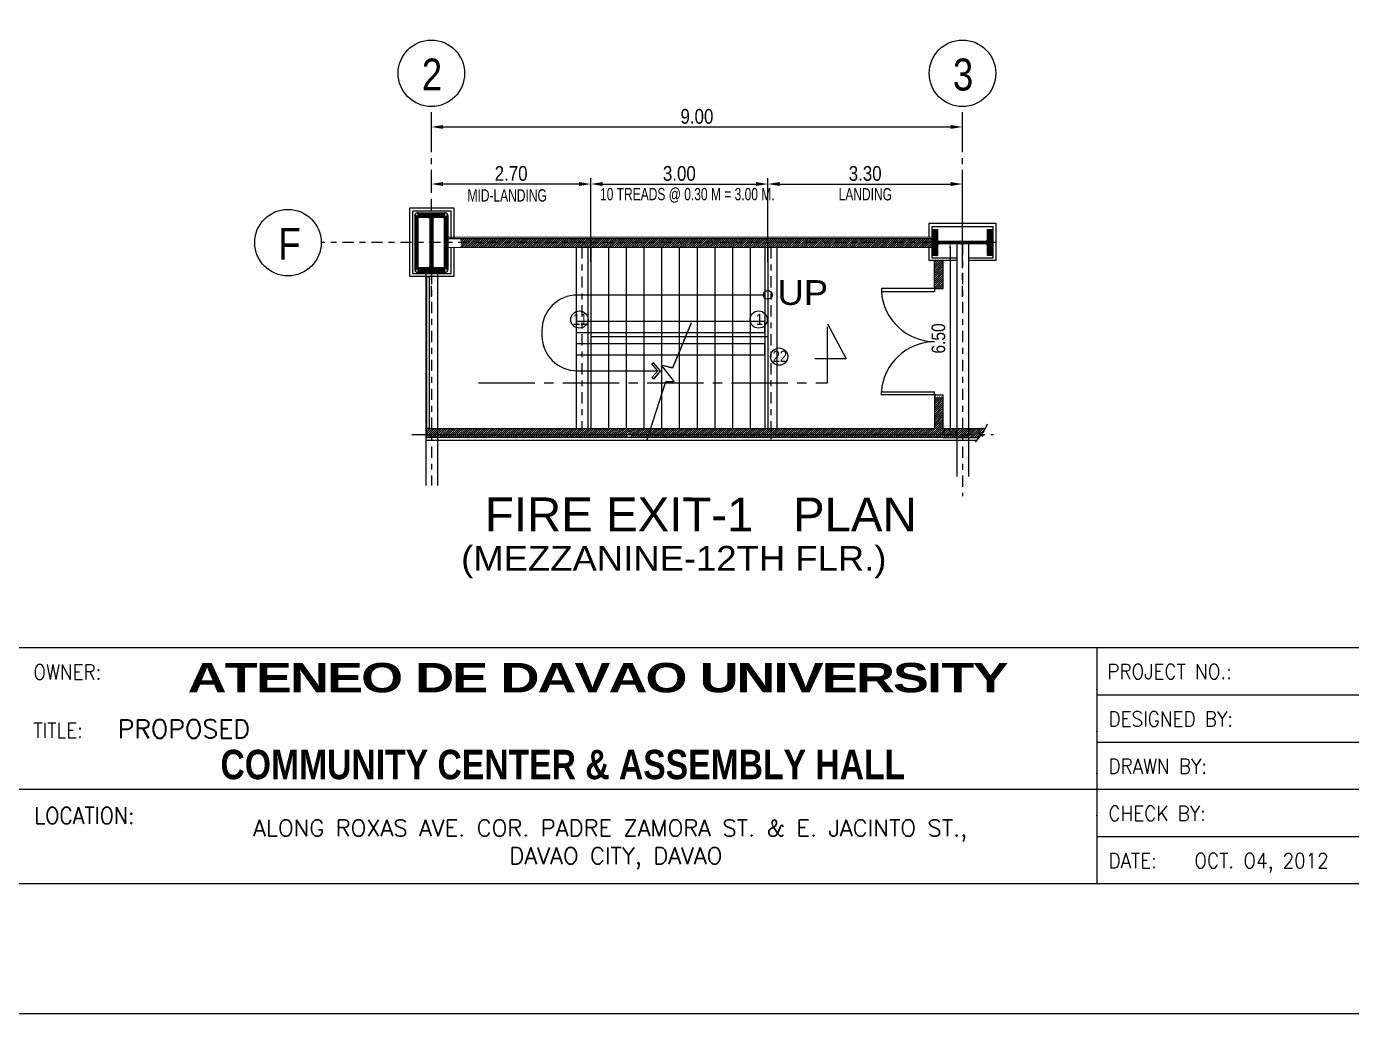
# Model space of a CAD drawing. Header units: millimetres. Extents: x 2148 to 2681, y 758 to 986.
# Drawn here: x 2517.92 to 2540.38, y 833.84 to 850.56 of the extents above; entities that cross this region are included whole.
import ezdxf

# ---------------------------------------------------------------- set-up
doc = ezdxf.new("R2010")
doc.units = ezdxf.units.MM
doc.linetypes.add('CENTER2', pattern=[28.575, 19.05, -3.175, 3.175, -3.175])
for name, color, linetype in [('4CO', 4, 'Continuous'), ('D', 1, 'Continuous'), ('DIM', 20, 'Continuous'), ('DR', 7, 'Continuous'), ('ELAYOUT', 4, 'Continuous'), ('HATCH', 8, 'Continuous'), ('p-boarder', 2, 'Continuous'), ('S-BEAM-IDEN', 2, 'Continuous'), ('S-COLS', 6, 'Continuous'), ('TEXT', 6, 'Continuous'), ('TITLE', 3, 'Continuous'), ('TLBLK', 7, 'Continuous'), ('wall', 4, 'Continuous'), ('WELD', 251, 'Continuous')]:
    doc.layers.add(name, color=color, linetype=linetype)
doc.styles.add('100', font='SIMPLEX.shx', dxfattribs={"height": 0.25})
doc.styles.add('ARIALNW', font='ARIALN.TTF')
doc.styles.add('MMTX$0$ESMX$0$X-OPTA1D', font='x-opta1d')
doc.styles.add('ROMANT', font='romant__.ttf')
doc.styles.add('SMOOTHER', font='simplex_.ttf')
doc.styles.get("Standard").update_dxf_attribs({"font": 'arial.ttf'})
doc.styles.add('SWISS', font='swissl.ttf')
doc.dimstyles.new('DIM 100', dxfattribs={"dimtxt": 0.2, "dimasz": 0.2, "dimexe": 0.1, "dimexo": 0, "dimgap": 0.05, "dimtad": 1, "dimzin": 0, "dimdsep": 46, "dimtxsty": 'ARIALNW', "dimcen": 0.09, "dimclrd": 6, "dimclre": 6, "dimclrt": 13, "dimadec": 0, "dimazin": 0, "dimtfac": 1, "dimtofl": 0, "dimtmove": 2, "dimatfit": 3, "dimfxl": 1, "dimtolj": 1, "dimtzin": 0, "dimarcsym": 0})
doc.dimstyles.get("Standard").update_dxf_attribs({"dimtxt": 0.18, "dimasz": 0.18, "dimexe": 0.18, "dimexo": 0.0625, "dimgap": 0.09, "dimtad": 0, "dimtih": 1, "dimtoh": 1, "dimdec": 4, "dimzin": 0, "dimdsep": 46, "dimtxsty": 'Standard', "dimcen": 0.09, "dimadec": 0, "dimazin": 0, "dimtfac": 1, "dimtdec": 4, "dimtofl": 0, "dimtmove": 0, "dimatfit": 3, "dimfxl": 1, "dimtolj": 1, "dimtzin": 0, "dimarcsym": 0})
pattern_1 = [(225, (160627.578927, 5273.083122), (0.0176776695297, -0.0176776695297), [])]
pattern_2 = [(45, (81356.131613, 3207.805642), (-0.0044194173824, 0.0044194173824), [])]
pattern_3 = [(225, (81389.634135, 3284.658432), (0.01767766953, -0.01767766953), [])]
pattern_4 = [(225, (160627.578927, 5273.047122), (0.0176776695297, -0.0176776695297), [])]
pattern_5 = [(225, (160627.560346, 5273.047122), (0.0176776695297, -0.0176776695297), [])]

# ---------------------------------------------------------------- blocks, each defined once
blk = doc.blocks.new('*D2761')
at = {"color": 6, "lineweight": -2, "ltscale": 0.05, "transparency": 16777216}
for p, q in [((2524.783, 847.763), (2524.783, 847.993)), ((2527.486, 847.137), (2527.486, 847.993)), ((2527.286, 847.893), (2524.983, 847.893))]:
    blk.add_line(p, q, dxfattribs=at)
at = {"color": 6, "ltscale": 0.05, "transparency": 16777216}
for points in [[(2524.983, 847.927), (2524.983, 847.86), (2524.783, 847.893)], [(2527.286, 847.927), (2527.286, 847.86), (2527.486, 847.893)]]:
    blk.add_solid(points, dxfattribs=at)
at = {"layer": 'Defpoints', "color": 0, "ltscale": 0.05, "transparency": 16777216}
for p in [(2524.783, 847.893), (2524.783, 847.763, 0), (2527.486, 847.137)]:
    blk.add_point(p, dxfattribs=at)
at = {"color": 13, "ltscale": 0.05, "transparency": 16777216, "insert": (2526.135, 848.071), "char_height": 0.25, "attachment_point": 5, "style": 'ARIALNW'}
blk.add_mtext('\\A1;2.70', dxfattribs=at)
blk = doc.blocks.new('*D2762')
at = {"color": 6, "lineweight": -2, "ltscale": 0.05, "transparency": 16777216}
for p, q in [((2527.486, 846.574), (2527.486, 847.993)), ((2530.485, 846.574), (2530.485, 847.993)), ((2527.686, 847.893), (2530.285, 847.893))]:
    blk.add_line(p, q, dxfattribs=at)
at = {"color": 6, "ltscale": 0.05, "transparency": 16777216}
for points in [[(2527.686, 847.927), (2527.686, 847.86), (2527.486, 847.893)], [(2530.285, 847.927), (2530.285, 847.86), (2530.485, 847.893)]]:
    blk.add_solid(points, dxfattribs=at)
at = {"layer": 'Defpoints', "color": 0, "ltscale": 0.05, "transparency": 16777216}
for p in [(2530.485, 847.893), (2527.486, 846.574), (2530.485, 846.574, 0)]:
    blk.add_point(p, dxfattribs=at)
at = {"color": 13, "ltscale": 0.05, "transparency": 16777216, "insert": (2528.986, 848.071), "char_height": 0.25, "attachment_point": 5, "style": 'ARIALNW'}
blk.add_mtext('\\A1;3.00', dxfattribs=at)
blk = doc.blocks.new('*D2763')
at = {"color": 6, "lineweight": -2, "ltscale": 0.05, "transparency": 16777216}
for p, q in [((2530.485, 846.574), (2530.485, 847.993)), ((2533.784, 846.654), (2533.784, 847.993)), ((2530.685, 847.893), (2533.584, 847.893))]:
    blk.add_line(p, q, dxfattribs=at)
at = {"color": 6, "ltscale": 0.05, "transparency": 16777216}
for points in [[(2530.685, 847.927), (2530.685, 847.86), (2530.485, 847.893)], [(2533.584, 847.927), (2533.584, 847.86), (2533.784, 847.893)]]:
    blk.add_solid(points, dxfattribs=at)
at = {"layer": 'Defpoints', "color": 0, "ltscale": 0.05, "transparency": 16777216}
for p in [(2533.784, 847.893), (2530.485, 846.574), (2533.784, 846.654, 0)]:
    blk.add_point(p, dxfattribs=at)
at = {"color": 13, "ltscale": 0.05, "transparency": 16777216, "insert": (2532.135, 848.071), "char_height": 0.25, "attachment_point": 5, "style": 'ARIALNW'}
blk.add_mtext('\\A1;3.30', dxfattribs=at)
blk = doc.blocks.new('*D2764')
at = {"color": 6, "linetype": 'Continuous', "lineweight": -2, "ltscale": 0.05, "transparency": 16777216}
for p, q in [((2534.296, 846.901), (2533.474, 846.901)), ((2533.574, 846.801), (2533.574, 843.751)), ((2524.567, 843.651), (2533.674, 843.651))]:
    blk.add_line(p, q, dxfattribs=at)
at = {"color": 6, "ltscale": 0.05, "transparency": 16777216}
for points in [[(2533.558, 846.801), (2533.591, 846.801), (2533.574, 846.901)], [(2533.558, 843.751), (2533.591, 843.751), (2533.574, 843.651)]]:
    blk.add_solid(points, dxfattribs=at)
at = {"layer": 'Defpoints', "color": 0, "ltscale": 0.05, "transparency": 16777216}
for p in [(2534.296, 846.901, 0), (2524.567, 843.651, 0), (2533.574, 843.651)]:
    blk.add_point(p, dxfattribs=at)
at = {"color": 13, "ltscale": 0.05, "transparency": 16777216, "insert": (2533.377, 845.276), "char_height": 0.23, "attachment_point": 5, "rotation": 90, "style": 'ARIALNW'}
blk.add_mtext('\\A1;6.50', dxfattribs=at)
blk = doc.blocks.new('*D2765')
at = {"color": 6, "lineweight": -2, "ltscale": 0.05, "transparency": 16777216}
for p, q in [((2524.783, 848.537), (2524.783, 848.96)), ((2524.983, 848.86), (2533.584, 848.86)), ((2533.784, 848.537), (2533.784, 848.96))]:
    blk.add_line(p, q, dxfattribs=at)
at = {"color": 6, "ltscale": 0.05, "transparency": 16777216}
for points in [[(2524.983, 848.893), (2524.983, 848.827), (2524.783, 848.86)], [(2533.584, 848.893), (2533.584, 848.827), (2533.784, 848.86)]]:
    blk.add_solid(points, dxfattribs=at)
at = {"layer": 'Defpoints', "color": 0, "ltscale": 0.05, "transparency": 16777216}
for p in [(2533.784, 848.86), (2524.783, 848.537, 0), (2533.784, 848.537, 0)]:
    blk.add_point(p, dxfattribs=at)
at = {"color": 13, "ltscale": 0.05, "transparency": 16777216, "insert": (2529.284, 849.038), "char_height": 0.25, "attachment_point": 5, "style": 'ARIALNW'}
blk.add_mtext('\\A1;9.00', dxfattribs=at)
blk = doc.blocks.new('A$C1DB67A09')
at = {"layer": 'Defpoints', "ltscale": 0.5, "elevation": 0}
blk.add_lwpolyline([(7.292, -83.48), (108.892, -83.48), (108.892, -7.28), (7.292, -7.28)], close=True, dxfattribs=at)
at = {"layer": 'p-boarder', "ltscale": 0.5}
for p, q in [((65.105, -77.28, 0), (65.105, -81.28, 0)), ((65.105, -78.08, 0), (106.692, -78.08, 0)), ((65.105, -78.88, 0), (74.014, -78.88, 0)), ((26.637, -79.68, 0), (74.014, -79.68, 0)), ((65.105, -80.48, 0), (74.014, -80.48, 0))]:
    blk.add_line(p, q, dxfattribs=at)
at = {"layer": 'wall', "color": 16, "linetype": 'ByBlock', "ltscale": 1.5}
blk.add_line((9.492, -77.28, 0), (106.692, -77.28, 0), dxfattribs=at)
at = {"layer": 'wall', "color": 16, "linetype": 'ByBlock', "ltscale": 1.5, "elevation": 0}
blk.add_lwpolyline([(9.492, -81.28), (106.692, -81.28), (106.692, -9.48), (9.492, -9.48)], close=True, dxfattribs=at)
at = {"layer": 'wall', "linetype": 'ByBlock'}
for p in [(65.105, -77.992, 0), (65.105, -78.704, 0), (65.105, -79.416, 0), (65.105, -80.128, 0)]:
    blk.add_point(p, dxfattribs=at)
at = {"layer": '4CO', "attachment_point": 5}
for s, insert, char_height, width, style in [('{\\fTechnicBold|b0|i0|c2|p2;\\W1.6;\\T0.95;ATENEO DE DAVAO UNIVERSITY}', (56.636, -77.793, 0), 0.4983, 18.33246, 'ROMANT'), ('PROPOSED', (49.629, -78.659, 0), 0.3132, 6.07023, '100'), ('{\\fTechnicBold|b0|i0|c2|p2;\\H0.91x;COMMUNITY CENTER & ASSEMBLY HALL}', (56.053, -79.265, 0), 0.54757, 16.04759, 'ROMANT')]:
    blk.add_mtext(s, dxfattribs=dict(at, insert=insert, char_height=char_height, width=width, style=style))
at = {"layer": 'TITLE', "style": 'SMOOTHER', "width": 0.9}
for s, height, p in [('OWNER:', 0.2534, (47.08, -77.821, 0)), ('OWNER:', 0.2534, (47.08, -77.821, 0)), ('PROJECT NO.:', 0.25344, (65.281, -77.813, 0)), ('DESIGNED BY:', 0.25344, (65.3, -78.617, 0)), ('TITLE:', 0.2534, (47.08, -78.811, 0)), ('TITLE:', 0.2534, (47.08, -78.811, 0)), ('DRAWN BY:', 0.2534, (65.3, -79.417, 0)), ('LOCATION: ', 0.2816, (47.098, -80.268, 0)), ('CHECK BY:', 0.2534, (65.3, -80.217, 0)), ('DATE:', 0.2534, (65.3, -81.017, 0)), ('OCT. O4, 2012', 0.25344, (66.755, -81.017, 0))]:
    blk.add_text(s, height=height, dxfattribs=at).set_placement(p)
at = {"layer": 'TITLE', "insert": (56.953, -80.615, 0), "char_height": 0.2816, "width": 14.50348, "attachment_point": 5, "style": 'SMOOTHER'}
blk.add_mtext('ALONG ROXAS AVE. COR. PADRE ZAMORA ST. & E. JACINTO ST.,  DAVAO CITY, DAVAO', dxfattribs=at)

msp = doc.modelspace()

# ---------------------------------------------------------------- hatches: boundary and pattern name
at = {"ltscale": 0.05}
h = msp.add_hatch(dxfattribs=at)
h.set_pattern_fill('ANSI31', color=8, scale=0.05, style=0)
h.set_pattern_definition(pattern_2)
h.paths.add_polyline_path([(2524.5624695, 847.3244881), (2524.5024695, 847.3655091), (2524.5024695, 846.9005621), (2524.5624695, 846.9005621)])
h = msp.add_hatch(dxfattribs=at)
h.set_pattern_fill('ANSI31', color=8, scale=0.05, style=0)
h.set_pattern_definition(pattern_2)
h.paths.add_polyline_path([(2524.5624695, 847.4065301), (2524.5624695, 847.3244881), (2524.7316335, 847.3244881, -0.4142135624), (2524.7607165, 847.2954051), (2524.7607165, 846.9005621), (2524.7834495, 846.9005621), (2524.7834495, 847.4065301)])
h = msp.add_hatch(dxfattribs=at)
h.set_pattern_fill('ANSI31', color=8, scale=0.05, style=0)
h.set_pattern_definition(pattern_2)
h.paths.add_polyline_path([(2525.0044295, 847.3244881), (2525.0044295, 847.4065301), (2524.7834495, 847.4065301), (2524.7834495, 846.9005621), (2524.8061825, 846.9005621), (2524.8061825, 847.2954051, -0.4142135624), (2524.8352655, 847.3244881)])
h = msp.add_hatch(dxfattribs=at)
h.set_pattern_fill('ANSI31', color=8, scale=0.05, style=0)
h.set_pattern_definition(pattern_2)
h.paths.add_polyline_path([(2525.0044295, 846.9005621), (2525.0644295, 846.9005621), (2525.0644295, 847.3655091), (2525.0044295, 847.3244881)])
h = msp.add_hatch(dxfattribs=at)
h.set_pattern_fill('ANSI31', color=8, scale=0.05, style=0)
h.set_pattern_definition(pattern_2)
h.paths.add_polyline_path([(2533.3595235, 846.9523781), (2533.3595235, 847.1215421), (2533.2774815, 847.1215421), (2533.2774815, 846.6795821), (2533.3595235, 846.6795821), (2533.3595235, 846.8487461, -0.4142135624), (2533.3886065, 846.8778291), (2533.7840774, 846.8778291), (2533.7840774, 846.9232951), (2533.3886065, 846.9232951, -0.4142135624)])
h = msp.add_hatch(dxfattribs=at)
h.set_pattern_fill('ANSI31', color=8, scale=0.05, style=0)
h.set_pattern_definition(pattern_2)
h.paths.add_polyline_path([(2534.2894175, 847.1215421), (2534.2073755, 847.1215421), (2534.2073755, 846.9523781, -0.4142135624), (2534.1782925, 846.9232951), (2533.7840774, 846.9232951), (2533.7840774, 846.8778291), (2534.1782925, 846.8778291, -0.4142135624), (2534.2073755, 846.8487461), (2534.2073755, 846.6795821), (2534.2894175, 846.6795821), (2534.2894175, 846.9005621)])
h = msp.add_hatch(dxfattribs=at)
h.set_pattern_fill('ANSI31', color=8, scale=0.05, style=0)
h.set_pattern_definition(pattern_2)
h.paths.add_polyline_path([(2524.5024695, 846.4356151), (2524.5624695, 846.4766361), (2524.5624695, 846.9005621), (2524.5024695, 846.9005621)])
h = msp.add_hatch(dxfattribs=at)
h.set_pattern_fill('ANSI31', color=8, scale=0.05, style=0)
h.set_pattern_definition(pattern_2)
h.paths.add_polyline_path([(2524.7316335, 846.4766361), (2524.5624695, 846.4766361), (2524.5624695, 846.3945941), (2524.7834495, 846.3945941), (2524.7834495, 846.9005621), (2524.7607165, 846.9005621), (2524.7607165, 846.5057191, -0.4142135624)])
h = msp.add_hatch(dxfattribs=at)
h.set_pattern_fill('ANSI31', color=8, scale=0.05, style=0)
h.set_pattern_definition(pattern_2)
h.paths.add_polyline_path([(2524.8352655, 846.4766361, -0.4142135624), (2524.8061825, 846.5057191), (2524.8061825, 846.9005621), (2524.7834495, 846.9005621), (2524.7834495, 846.3945941), (2525.0044295, 846.3945941), (2525.0044295, 846.4766361)])
h = msp.add_hatch(dxfattribs=at)
h.set_pattern_fill('ANSI31', color=8, scale=0.05, style=0)
h.set_pattern_definition(pattern_2)
h.paths.add_polyline_path([(2525.0644295, 846.9005621), (2525.0044295, 846.9005621), (2525.0044295, 846.4766361), (2525.0644295, 846.4356151)])
at = {"layer": 'HATCH', "ltscale": 0.05}
h = msp.add_hatch(dxfattribs=at)
h.set_pattern_fill('ANSI31', color=256, scale=0.2, angle=180, style=0)
h.set_pattern_definition(pattern_1)
h.paths.add_polyline_path([(2533.2774815, 846.9005621), (2533.2774815, 846.9707359), (2525.280143, 846.9683432), (2525.280143, 846.9005621)])
h = msp.add_hatch(dxfattribs=at)
h.set_pattern_fill('ANSI31', color=256, scale=0.2, angle=180, style=0)
h.set_pattern_definition(pattern_1)
h.paths.add_polyline_path([(2533.2774815, 846.8207609), (2533.2774815, 846.9005621), (2525.280143, 846.9005621), (2525.280143, 846.8183629)])
h = msp.add_hatch(dxfattribs=at)
h.set_pattern_fill('ANSI31', color=256, scale=0.2, angle=180, style=0)
h.set_pattern_definition([(225, (81356.131613, 3207.805642), (0.01767766953, -0.01767766953), [])])
h.paths.add_polyline_path([(2533.30915, 846.1219158), (2533.45915, 846.121896), (2533.45915, 846.6015413), (2533.30915, 846.6015413)])
h = msp.add_hatch(dxfattribs=at)
h.set_pattern_fill('ANSI31', color=256, scale=0.2, angle=180, style=0)
h.set_pattern_definition(pattern_3)
h.paths.add_polyline_path([(2533.4592409, 844.2885712), (2533.30915, 844.2885514), (2533.30915, 843.7533493), (2533.4591703, 843.7533493)])
h = msp.add_hatch(dxfattribs=at)
h.set_pattern_fill('ANSI31', color=256, scale=0.2, angle=180, style=0)
h.set_pattern_definition(pattern_5)
h.paths.add_polyline_path([(2524.7834495, 843.7507664), (2524.7456332, 843.7507664), (2524.7456332, 843.7499022), (2524.6878942, 843.7499022), (2524.6878942, 843.6007933), (2524.7834495, 843.6007933)])
h = msp.add_hatch(dxfattribs=at)
h.set_pattern_fill('ANSI31', color=256, scale=0.2, angle=180, style=0)
h.set_pattern_definition(pattern_5)
h.paths.add_polyline_path([(2524.7834495, 843.6007933), (2524.8878942, 843.6007933), (2524.8878942, 843.7507664), (2524.7834495, 843.7507664)])
h = msp.add_hatch(dxfattribs=at)
h.set_pattern_fill('ANSI31', color=256, scale=0.2, angle=180, style=0)
h.set_pattern_definition(pattern_4)
h.paths.add_polyline_path([(2528.1552846, 843.7507664), (2524.9064748, 843.7507664), (2524.9064748, 843.6507664), (2528.1223598, 843.6507664)])
h = msp.add_hatch(dxfattribs=at)
h.set_pattern_fill('ANSI31', color=256, scale=0.2, angle=180, style=0)
h.set_pattern_definition(pattern_4)
h.paths.add_polyline_path([(2528.1223598, 843.6507664), (2524.9064748, 843.6507664), (2524.9064748, 843.6007933), (2528.1059062, 843.6007933)])
h = msp.add_hatch(dxfattribs=at)
h.set_pattern_fill('ANSI31', color=256, scale=0.2, angle=180, style=0)
h.set_pattern_definition(pattern_3)
h.paths.add_polyline_path([(2533.4775226, 843.7507664), (2528.1550563, 843.7507664), (2528.1221315, 843.6507664), (2533.4775094, 843.6507664)])
h = msp.add_hatch(dxfattribs=at)
h.set_pattern_fill('ANSI31', color=256, scale=0.2, angle=180, style=0)
h.set_pattern_definition(pattern_3)
h.paths.add_polyline_path([(2533.4775028, 843.6007933), (2533.7068744, 843.6007933), (2533.7068744, 843.6507664), (2528.17471, 843.6507664), (2528.1582564, 843.6007933)])
h = msp.add_hatch(dxfattribs=at)
h.set_pattern_fill('ANSI31', color=256, scale=0.2, angle=180, style=0)
h.set_pattern_definition(pattern_3)
h.paths.add_polyline_path([(2533.6885221, 843.7507664), (2533.4591703, 843.7507664), (2533.4591571, 843.6507664), (2533.6885221, 843.6507664)])
h = msp.add_hatch(dxfattribs=at)
h.set_pattern_fill('ANSI31', color=256, scale=0.2, angle=180, style=0)
h.set_pattern_definition(pattern_3)
h.paths.add_polyline_path([(2533.7840774, 843.7507664), (2533.6885221, 843.7507664), (2533.6885221, 843.6007933), (2533.7840774, 843.6007933)])
h.paths.add_polyline_path([(2533.7840774, 843.6007933), (2533.8885221, 843.6007933), (2533.8885221, 843.7507664), (2533.7840774, 843.7507664)])
h = msp.add_hatch(dxfattribs=at)
h.set_pattern_fill('ANSI31', color=256, scale=0.2, angle=180, style=0)
h.set_pattern_definition(pattern_3)
h.paths.add_polyline_path([(2534.0561729, 843.6721516), (2534.1283928, 843.6721516), (2534.1672066, 843.7507664), (2533.8885221, 843.7507664), (2533.8885221, 843.6007933), (2534.0628108, 843.6007933), (2534.0825812, 843.627125), (2534.1334291, 843.6212035)])
at = {"layer": 'WELD'}
h = msp.add_hatch(color=256, dxfattribs=at)
h.paths.add_polyline_path([(2524.5624695, 847.4065301, 0.3571620089), (2524.5024695, 847.3655091), (2524.5624695, 847.3244881)])
h.paths.add_polyline_path([(2525.0044295, 847.4065301), (2525.0044295, 847.3244881), (2525.0644295, 847.3655091, 0.3571620089)])
h.paths.add_polyline_path([(2525.0044295, 846.4766361), (2525.0044295, 846.3945941, 0.3571620089), (2525.0644295, 846.4356151)])
h.paths.add_polyline_path([(2524.5624695, 846.4766361), (2524.5024695, 846.4356151, 0.3571620089), (2524.5624695, 846.3945941)])

# ---------------------------------------------------------------- linework, layer by layer
at = {"ltscale": 0.05}
msp.add_line((2533.6885221, 843.5507664, 0), (2534.0252497, 843.5507664, 0), dxfattribs=at)
at = {"ltscale": 0.05, "elevation": 0}
msp.add_lwpolyline([(2524.7066126, 846.3236068), (2524.7456332, 846.3236068), (2524.7456332, 843.7499022), (2524.7066126, 843.7499022)], close=True, dxfattribs=at)
at = {"color": 8, "ltscale": 0.05, "elevation": 0}
for points in [[(2530.4359475, 845.5632252), (2527.2346778, 845.5632252), (2527.2346778, 845.3790217), (2530.4359475, 845.3790217)], [(2530.4359475, 845.1832252), (2527.2346778, 845.1832252), (2527.2346778, 844.9990217), (2530.4359475, 844.9990217)]]:
    msp.add_lwpolyline(points, close=True, dxfattribs=at)
for centre in [(2524.7834495, 849.7692759), (2533.7840774, 849.7692759), (2522.3526101, 846.9005621, 0)]:
    msp.add_circle(centre, 0.5634965)
at = {"ltscale": 0.05}
for centre in [(2527.2926482, 845.5969746, -0.0000001), (2530.3301047, 845.5969746, -0.0000001), (2530.6777413, 844.9688831, -0.0000001)]:
    msp.add_circle(centre, 0.1459092, dxfattribs=at)
at = {"layer": '4CO', "linetype": 'CENTER2', "ltscale": 0.05, "elevation": 0}
msp.add_lwpolyline([(2525.5840368, 844.5230922), (2531.4960287, 844.5230922), (2531.4960287, 845.5253509), (2531.8140517, 844.9305044), (2531.2839956, 844.9305044)], dxfattribs=at)
at = {"layer": 'D', "ltscale": 0.5}
msp.add_line((2524.6878942, 843.7507664, 0), (2524.6878942, 843.6007933, 0), dxfattribs=at)
at = {"layer": 'Defpoints', "ltscale": 0.5, "elevation": 0}
msp.add_lwpolyline([(2478.2500187, 833.8388045), (2579.8500187, 833.8388045), (2579.8500187, 910.0388045), (2478.2500187, 910.0388045)], close=True, dxfattribs=at)
at = {"layer": 'DR', "ltscale": 10}
for p, q in [((2527.485973, 846.8189339, 0), (2527.485973, 843.7475166, 0)), ((2527.7854138, 846.8190109, -0.0000001), (2527.7854138, 843.7475166, -0.0000001)), ((2528.0854138, 846.8191009, -0.0000001), (2528.0854138, 843.7475166, -0.0000001)), ((2528.3854138, 846.8191908, -0.0000001), (2528.3854138, 843.7475166, -0.0000001)), ((2528.6854138, 846.8192808, -0.0000001), (2528.6854138, 843.7475166, -0.0000001)), ((2528.9854138, 846.8193708, -0.0000001), (2528.9854138, 843.7475166, -0.0000001)), ((2529.2854138, 846.8194607, -0.0000001), (2529.2854138, 843.7475166, -0.0000001)), ((2529.5854138, 846.8195507, -0.0000001), (2529.5854138, 843.7475166, -0.0000001)), ((2529.8854138, 846.8196406, -0.0000001), (2529.8854138, 843.7475166, -0.0000001)), ((2530.1854138, 846.8197306, -0.0000001), (2530.1854138, 843.7475166, -0.0000001)), ((2530.4854138, 846.8198205, -0.0000001), (2530.4854138, 843.7475166, -0.0000001)), ((2533.3091434, 846.1219158, 0), (2532.4091434, 846.1219158, 0)), ((2532.4091434, 846.1219158, 0), (2532.4091434, 846.0719158, 0)), ((2533.3091434, 846.1219158, 0), (2532.4091434, 846.1219158, 0)), ((2532.4091434, 846.1219158, 0), (2532.4091434, 846.0719158, 0)), ((2533.328394, 846.1219132, 0), (2532.428394, 846.1219132, 0)), ((2533.328394, 846.1219132, 0), (2532.428394, 846.1219132, 0)), ((2532.4091434, 846.0719158, 0), (2533.3091434, 846.0719158, 0)), ((2532.4091434, 846.0719158, 0), (2533.3091434, 846.0719158, 0)), ((2530.4854138, 845.3033385, 0), (2527.485973, 845.3033385, 0)), ((2532.4091434, 844.3219685, 0), (2532.4091434, 844.3719685, 0)), ((2532.4091434, 844.3719685, 0), (2533.3091434, 844.3719685, 0)), ((2532.4091434, 844.3219685, 0), (2532.4091434, 844.3719685, 0)), ((2532.4091434, 844.3719685, 0), (2533.3091434, 844.3719685, 0)), ((2533.3091434, 844.3219685, 0), (2532.4091434, 844.3219685, 0)), ((2533.3091434, 844.3219685, 0), (2532.4091434, 844.3219685, 0)), ((2533.328394, 844.3219711, 0), (2532.428394, 844.3219711, 0)), ((2533.328394, 844.3219711, 0), (2532.428394, 844.3219711, 0)), ((2533.3091434, 844.3219685, 0), (2533.3091434, 844.3719685, 0))]:
    msp.add_line(p, q, dxfattribs=at)
at = {"layer": 'ELAYOUT', "linetype": 'ByBlock', "ltscale": 0.5}
for p, q in [((2525.0702304, 846.9683028, 0), (2533.2774815, 846.9707415, 0)), ((2525.0702304, 846.8183223, 0), (2533.2774815, 846.8207665, 0)), ((2533.30915, 846.121896, 0), (2533.30915, 846.6015413, 0)), ((2533.45915, 846.1219158, 0), (2533.45915, 846.6015413, 0)), ((2533.3091434, 846.1219158, 0), (2533.3091434, 846.0719158, 0)), ((2533.30915, 846.1219158, 0), (2533.4591434, 846.121896, 0)), ((2533.30915, 844.3219685, 0), (2533.4591434, 844.3219883, 0)), ((2533.30915, 844.3219883, 0), (2533.30915, 843.7507664, 0)), ((2533.4591703, 843.7507664, 0), (2533.4592409, 844.3219685, 0)), ((2524.6878942, 843.7507664, 0), (2533.30915, 843.7507664, 0)), ((2530.7328353, 843.7507664, 0), (2533.30915, 843.7507664, 0)), ((2533.4591703, 843.7507664, 0), (2533.6885221, 843.7507664, 0)), ((2533.6885221, 843.7507664, 0), (2534.1672066, 843.7507664, 0)), ((2533.8885221, 843.6007933, 0), (2524.6878942, 843.6007933, 0)), ((2533.4591505, 843.6007933, 0), (2533.6885221, 843.6007933, 0)), ((2533.6885221, 843.6007933, 0), (2534.0628108, 843.6007933, 0))]:
    msp.add_line(p, q, dxfattribs=at)
at = {"layer": 'HATCH', "linetype": 'CENTER2', "ltscale": 0.01}
for p, q in [((2524.7834495, 845.9794797), (2524.7834495, 849.2057794)), ((2533.7840774, 845.9794797), (2533.7840774, 849.2057794)), ((2533.2774815, 846.9005621, 0), (2522.9161066, 846.9005621, 0)), ((2524.7834495, 846.8780203), (2524.7834495, 842.7842276)), ((2527.3352261, 846.8189847), (2527.3352261, 843.7507664)), ((2530.5364959, 846.8199446), (2530.5364959, 843.5713511)), ((2533.7840774, 846.8771506), (2533.7840774, 842.6056979)), ((2534.3496895, 846.9005621, 0), (2534.2894175, 846.9005621, 0)), ((2524.4527158, 843.6507664, 0), (2534.310612, 843.6507664, 0))]:
    msp.add_line(p, q, dxfattribs=at)
at = {"layer": 'HATCH', "linetype": 'ByBlock', "ltscale": 0.5}
for p, q in [((2529.1844803, 845.5413354, -0.0000001), (2528.8704276, 844.7784087, -0.0000001)), ((2529.1844803, 845.5380856, -0.0000001), (2528.8704276, 844.7751589, -0.0000001)), ((2528.8704276, 844.7784087, -0.0000001), (2528.6804137, 844.8243733, -0.0000001)), ((2528.6804137, 844.8243733, -0.0000001), (2528.8973188, 844.5440526, -0.0000001)), ((2528.8704276, 844.7751589, -0.0000001), (2528.6804137, 844.8211235, -0.0000001)), ((2528.6804137, 844.8211235, -0.0000001), (2528.8973188, 844.5408027, -0.0000001)), ((2528.7486174, 844.5440526, -0.0000001), (2528.4302291, 843.541036, -0.0000001)), ((2528.8973188, 844.5408027, -0.0000001), (2528.7486174, 844.5440526, -0.0000001))]:
    msp.add_line(p, q, dxfattribs=at)
at = {"layer": 'HATCH', "color": 4, "linetype": 'ByBlock', "ltscale": 0.5, "elevation": 0}
for points in [[(2525.1703928, 846.9683429), (2525.1703928, 847.4857631), (2524.4152396, 847.4857631), (2524.4152396, 846.3311358), (2525.1703928, 846.3311358), (2525.1703928, 846.8183626)], [(2525.1703928, 846.9683429), (2525.1703928, 847.4857631), (2524.4152396, 847.4857631), (2524.4152396, 846.3311358), (2525.1703928, 846.3311358), (2525.1703928, 846.8183626)], [(2525.1203928, 846.9683281), (2525.1203928, 847.4325132), (2524.4652396, 847.4325132), (2524.4652396, 846.3778859), (2525.1203928, 846.3778859)], [(2533.8885221, 846.6015413), (2534.3571099, 846.6015413), (2534.3571099, 847.2238036), (2533.2148743, 847.2238036), (2533.2148743, 846.9957489)], [(2533.8885221, 846.6015413), (2534.3571099, 846.6015413), (2534.3571099, 847.2238036), (2533.2148743, 847.2238036), (2533.2148743, 846.9957489)], [(2534.3071099, 846.6450416), (2534.3071099, 847.167304), (2533.2648743, 847.167304), (2533.2648743, 846.9957638)], [(2525.1203928, 846.3778859), (2525.1203928, 846.8183479)], [(2533.2148743, 846.8207739), (2533.2148743, 846.6015413), (2533.6885221, 846.6015413)], [(2533.2148743, 846.8207739), (2533.2148743, 846.6015413), (2533.6885221, 846.6015413)], [(2533.2648743, 846.8207889), (2533.2648743, 846.6450416), (2533.6885221, 846.6450416)], [(2533.8885221, 846.6450416), (2534.3071099, 846.6450416)]]:
    msp.add_lwpolyline(points, dxfattribs=at)
at = {"layer": 'HATCH', "linetype": 'ByBlock', "ltscale": 0.5, "elevation": 0}
msp.add_lwpolyline([(2530.4428353, 846.0106713), (2527.2556896, 846.0106713, 0.4142135624), (2526.6556896, 845.4106713), (2526.6556896, 845.3286176, 0.4142135624), (2527.2556896, 844.7286176), (2528.6266357, 844.7286176)], format="xyb", dxfattribs=at)
at = {"layer": 'HATCH', "color": 7, "linetype": 'ByBlock', "ltscale": 0.5, "elevation": -0.0000001}
for points in [[(2528.6692141, 844.7286176), (2528.5503184, 844.8648246), (2528.5178935, 844.8401555), (2528.6192435, 844.7286176)], [(2528.6692141, 844.7253677), (2528.5503184, 844.8615747), (2528.5178935, 844.8369057), (2528.6192435, 844.7253677)], [(2528.6692141, 844.7286176), (2528.5503184, 844.5924106), (2528.5178935, 844.6170796), (2528.6192435, 844.7286176)], [(2528.6692141, 844.7253677), (2528.5503184, 844.5891607), (2528.5178935, 844.6138298), (2528.6192435, 844.7253677)]]:
    msp.add_lwpolyline(points, dxfattribs=at)
at = {"layer": 'HATCH', "ltscale": 0.05, "elevation": 0}
msp.add_lwpolyline([(2534.2036089, 843.8244969), (2534.1283928, 843.6721516), (2534.0561729, 843.6721516), (2534.1334291, 843.6212035), (2534.0825812, 843.627125), (2533.999932, 843.5170464)], dxfattribs=at)
at = {"layer": 'HATCH', "linetype": 'ByBlock', "ltscale": 0.5}
msp.add_circle((2530.4854138, 846.0139211, -0.0000001), 0.0738602, dxfattribs=at)
for centre, start, end in [((2533.3201917, 846.1350846, 0), 183.96633741, 269.30681666), ((2533.3201917, 844.3087997, 0), 90.69318334, 176.03366259)]:
    msp.add_arc(centre, 0.9132357, start, end, dxfattribs=at)
at = {"layer": 'p-boarder', "ltscale": 10}
for p, q in [((2525.0702304, 846.9933028, 0), (2533.2774815, 846.9957415, 0)), ((2527.2346778, 846.8189545, -0.0000001), (2527.2346778, 843.7507664, -0.0000001)), ((2527.4346778, 846.8190145, -0.0000001), (2527.4346778, 843.7507664, -0.0000001)), ((2530.4359475, 846.8199144, -0.0000001), (2530.4359475, 843.7507664, -0.0000001)), ((2530.6359475, 846.8199744, -0.0000001), (2530.6359475, 843.7507664, -0.0000001)), ((2533.6885221, 846.8771506, 0), (2533.6885221, 842.9349158, 0)), ((2533.8885221, 846.8771506, 0), (2533.8885221, 842.9349158, 0)), ((2524.6878942, 846.3945941, 0), (2524.6878942, 842.7842276, 0)), ((2524.8878942, 846.3945941, 0), (2524.8878942, 842.7842276, 0)), ((2524.6878942, 843.5507664, 0), (2533.6885221, 843.5507664, 0))]:
    msp.add_line(p, q, dxfattribs=at)
at = {"layer": 'S-BEAM-IDEN', "elevation": 0}
for points in [[(2524.5624695, 847.3244881), (2524.5024695, 847.3655091), (2524.5024695, 846.4356151), (2524.5624695, 846.4766361)], [(2525.0044295, 847.3244881), (2525.0644295, 847.3655091), (2525.0644295, 846.4356151), (2525.0044295, 846.4766361)]]:
    msp.add_lwpolyline(points, close=True, dxfattribs=at)
at = {"layer": 'S-BEAM-IDEN'}
for centre, start, end in [((2524.5575198, 847.3493793), 85.05017106, 163.66935983), ((2525.0093791, 847.3493793), 16.33064017, 94.94982894), ((2524.5575198, 846.4517449), 196.33064017, 274.94982894), ((2525.0093791, 846.4517449), 265.05017106, 343.66935983)]:
    msp.add_arc(centre, 0.0573648, start, end, dxfattribs=at)
at = {"layer": 'S-COLS', "elevation": 0}
msp.add_lwpolyline([(2524.7834495, 846.3945941), (2524.5624695, 846.3945941), (2524.5624695, 846.4766361), (2524.7316335, 846.4766361, 0.4142135624), (2524.7607165, 846.5057191), (2524.7607165, 847.2954051, 0.4142135624), (2524.7316335, 847.3244881), (2524.5624695, 847.3244881), (2524.5624695, 847.4065301), (2525.0044295, 847.4065301), (2525.0044295, 847.3244881), (2524.8352655, 847.3244881, 0.4142135624), (2524.8061825, 847.2954051), (2524.8061825, 846.5057191, 0.4142135624), (2524.8352655, 846.4766361), (2525.0044295, 846.4766361), (2525.0044295, 846.3945941), (2524.7834495, 846.3945941)], format="xyb", dxfattribs=at)
at = {"layer": 'S-COLS', "ltscale": 0.5, "elevation": 0}
msp.add_lwpolyline([(2534.2894175, 846.9005621), (2534.2894175, 846.6795821), (2534.2073755, 846.6795821), (2534.2073755, 846.8487461, 0.4142135624), (2534.1782925, 846.8778291), (2533.3886065, 846.8778291, 0.4142135624), (2533.3595235, 846.8487461), (2533.3595235, 846.6795821), (2533.2774815, 846.6795821), (2533.2774815, 847.1215421), (2533.3595235, 847.1215421), (2533.3595235, 846.9523781, 0.4142135624), (2533.3886065, 846.9232951), (2534.1782925, 846.9232951, 0.4142135624), (2534.2073755, 846.9523781), (2534.2073755, 847.1215421), (2534.2894175, 847.1215421), (2534.2894175, 846.9005621)], format="xyb", dxfattribs=at)

# ---------------------------------------------------------------- block references
at = {"layer": 'DIM', "color": 8}
msp.add_blockref('A$C1DB67A09', (2470.958248, 917.3189005), dxfattribs=at)

# ---------------------------------------------------------------- texts
at = {"color": 2, "style": 'MMTX$0$ESMX$0$X-OPTA1D', "text_generation_flag": 6, "width": 1.1}
for s, p in [('UP', (2530.6485492, 845.8441933, -0.0000001)), ('(MEZZANINE-12TH FLR.)', (2525.2879607, 841.3405964, 0))]:
    msp.add_text(s, height=0.42, rotation=180, dxfattribs=at).set_placement(p)
at = {"layer": 'TEXT', "style": 'SWISS'}
msp.add_text('FIRE EXIT-1   PLAN', height=0.574945592, rotation=359.98971085, dxfattribs=at).set_placement((2525.6904728, 842.0073477, 0))
at = {"layer": 'TEXT', "attachment_point": 1, "style": 'ARIALNW'}
for s, insert, char_height, width in [('2', (2524.6219758, 850.0184049), 0.54, 3.396423809), ('3', (2533.6226037, 850.0184049), 0.54, 3.396423809), ('F', (2522.1911364, 847.1496911, 0), 0.54, 3.396423809), ('11', (2527.1841748, 845.69564, -0.0000001), 0.189, 1.188748333), ('1', (2530.2830795, 845.69564, -0.0000001), 0.189, 1.188748333), ('22', (2530.5692678, 845.0675485, -0.0000001), 0.189, 1.188748333)]:
    msp.add_mtext(s, dxfattribs=dict(at, insert=insert, char_height=char_height, width=width))
at = {"layer": 'TLBLK', "color": 7, "char_height": 0.208, "width": 8.634551958, "attachment_point": 5}
for s, insert in [('{\\W0.7;MID-LANDING}', (2526.068168, 847.6988442, 0)), ('{\\W0.7;10 TREADS @ 0.30 M = 3.00 M.}', (2529.1213062, 847.7014014)), ('{\\W0.7;LANDING}', (2532.1379099, 847.7181149, 0))]:
    msp.add_mtext(s, dxfattribs=dict(at, insert=insert))

# ---------------------------------------------------------------- dimensions: what is measured, and where the dimension line sits
at = {"ltscale": 0.05}
for base, p1, p2, picture, middle in [((2533.7840774, 848.8598651, 0), (2524.7834495, 848.536691), (2533.7840774, 848.536691), '*D2765', (2529.2837634, 849.0375084, 0)), ((2524.7834495, 847.8933163, 0), (2527.485973, 847.1370373, 0), (2524.7834495, 847.763018), '*D2761', (2526.1347112, 848.0709596, 0)), ((2530.4854138, 847.8933163, 0), (2527.485973, 846.5744265, 0), (2530.4854138, 846.5744265, -0.0000001), '*D2762', (2528.9856934, 848.0709596, 0)), ((2533.7840774, 847.8933163, 0), (2530.4854138, 846.5744265, 0), (2533.7840774, 846.6543435), '*D2763', (2532.1347456, 848.0709596, 0))]:
    dim = msp.add_linear_dim(base=base, p1=p1, p2=p2, dimstyle='DIM 100', override={"dimtxt": 0.25}, dxfattribs=at)
    dim.commit()
    dim.dimension.update_dxf_attribs({"geometry": picture, "text_midpoint": middle})
dim = msp.add_linear_dim(base=(2533.5741786, 843.6507664, 0), p1=(2534.296207, 846.9005621, 0), p2=(2524.5673518, 843.6507664, 0), angle=90, dimstyle='Standard', override={"dimtxt": 0.23, "dimasz": 0.1, "dimexe": 0.1, "dimexo": 0, "dimgap": 0.08, "dimtad": 1, "dimtih": 0, "dimtoh": 0, "dimdec": 2, "dimlfac": 2, "dimrnd": 0.005, "dimzin": 1, "dimtxsty": 'ARIALNW', "dimclrd": 6, "dimclre": 6, "dimclrt": 13, "dimaunit": 1, "dimadec": 1, "dimtdec": 2, "dimtmove": 2, "dimfxl": 0.03}, dxfattribs=at)
dim.commit()
dim.dimension.update_dxf_attribs({"geometry": '*D2764', "text_midpoint": (2533.3767468, 845.2756643, 0)})

doc.saveas('drawing.dxf')
